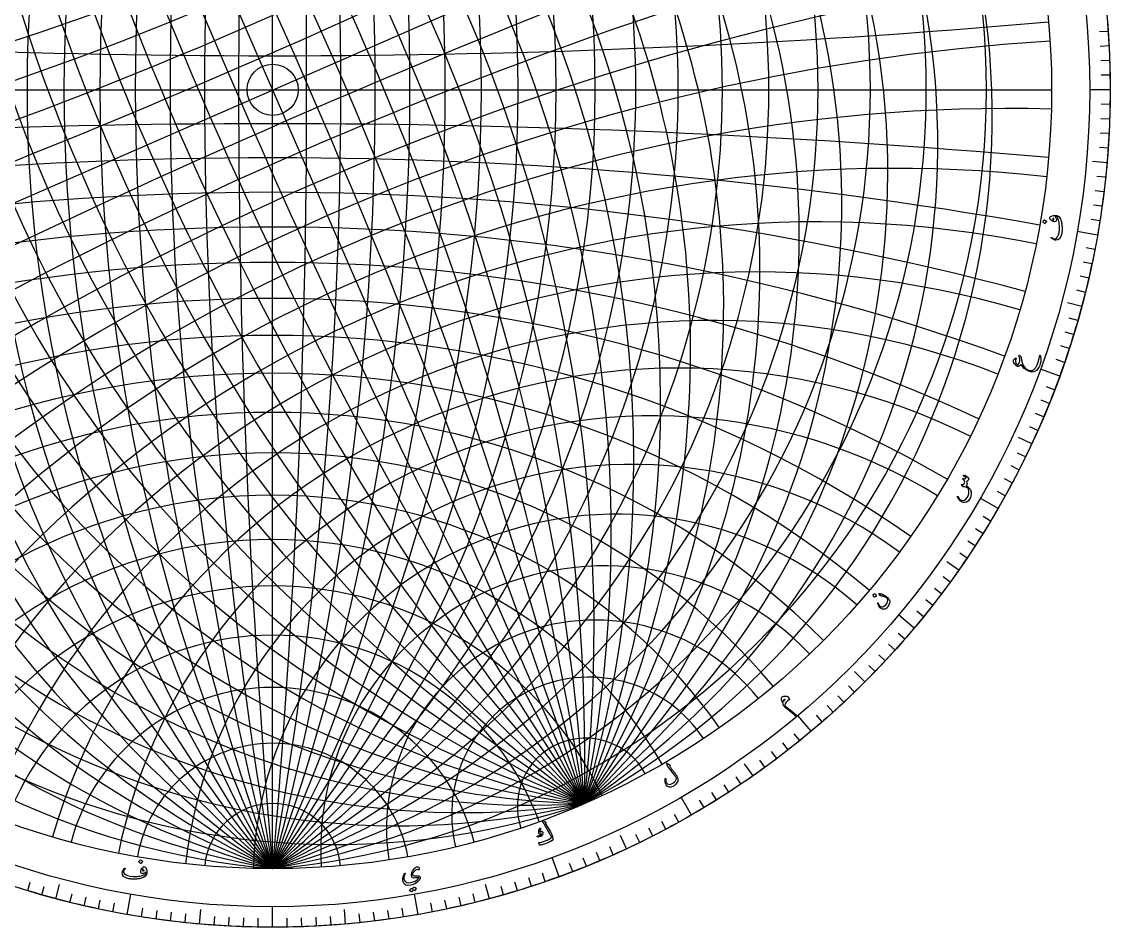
# Model space of a CAD drawing. Header units: millimetres. Extents: x -92 to 92, y -92 to 120.
# Drawn here: x -27.7 to 92.5, y -92.5 to 7.5 of the extents above; entities that cross this region are included whole.
import ezdxf

# ---------------------------------------------------------------- set-up
doc = ezdxf.new("R2010")
doc.units = ezdxf.units.MM
for name, color, linetype in [('CUT_INNER', 6, 'Continuous'), ('CUT_OUTER', 1, 'Continuous'), ('ENGRAVE', 7, 'Continuous'), ('ENGRAVE_FINE', 8, 'Continuous'), ('TEXT', 5, 'Continuous')]:
    doc.layers.add(name, color=color, linetype=linetype)

msp = doc.modelspace()

# ---------------------------------------------------------------- linework, layer by layer
at = {"layer": 'CUT_INNER'}
msp.add_circle((0, 0), 2.825, dxfattribs=at)
at = {"layer": 'CUT_OUTER'}
msp.add_lwpolyline([(92.1589, 7.9363), (92.2059, 7.3706), (92.2494, 6.8047), (92.2894, 6.2386), (92.3259, 5.6722), (92.359, 5.1056), (92.3886, 4.5388), (92.4147, 3.9718), (92.4373, 3.4047), (92.4565, 2.8374), (92.4721, 2.2701), (92.4843, 1.7026), (92.493, 1.1351), (92.4983, 0.5676), (92.5, 0), (92.4983, -0.5676), (92.493, -1.1351), (92.4843, -1.7026), (92.4721, -2.2701), (92.4565, -2.8374), (92.4373, -3.4047), (92.4147, -3.9718), (92.3886, -4.5388), (92.359, -5.1056), (92.3259, -5.6722), (92.2894, -6.2386), (92.2494, -6.8047), (92.2059, -7.3706), (92.1589, -7.9363), (92.1085, -8.5016), (92.0546, -9.0666), (91.9972, -9.6313), (91.9364, -10.1956), (91.8721, -10.7595), (91.8044, -11.323), (91.7332, -11.8861), (91.6585, -12.4487), (91.5804, -13.0109), (91.4988, -13.5726), (91.4138, -14.1337), (91.3254, -14.6944), (91.2335, -15.2545), (91.1382, -15.814), (91.0394, -16.3729), (90.9373, -16.9312), (90.8317, -17.4889), (90.7226, -18.0459), (90.6102, -18.6022), (90.4944, -19.1578), (90.3751, -19.7127), (90.2524, -20.2669), (90.1264, -20.8203), (89.9969, -21.3729), (89.8641, -21.9247), (89.7279, -22.4757), (89.5883, -23.0258), (89.4453, -23.5751), (89.299, -24.1235), (89.1493, -24.6709), (88.9962, -25.2175), (88.8398, -25.7631), (88.6801, -26.3077), (88.517, -26.8513), (88.3506, -27.394), (88.1808, -27.9356), (88.0077, -28.4761), (87.8314, -29.0156), (87.6517, -29.5539), (87.4687, -30.0912), (87.2824, -30.6273), (87.0928, -31.1623), (86.9, -31.6961), (86.7039, -32.2287), (86.5045, -32.7601), (86.3018, -33.2903), (86.0959, -33.8192), (85.8868, -34.3468), (85.6744, -34.8732), (85.4589, -35.3982), (85.24, -35.9219), (85.018, -36.4443), (84.7928, -36.9652), (84.5644, -37.4848), (84.3328, -38.003), (84.098, -38.5197), (83.8601, -39.035), (83.619, -39.5488), (83.3748, -40.0612), (83.1274, -40.572), (82.8769, -41.0813), (82.6232, -41.589), (82.3665, -42.0952), (82.1067, -42.5998), (81.8437, -43.1028), (81.5777, -43.6042), (81.3086, -44.1039), (81.0365, -44.602), (80.7613, -45.0984), (80.483, -45.5931), (80.2018, -46.0861), (79.9175, -46.5773), (79.6302, -47.0668), (79.3399, -47.5545), (79.0466, -48.0404), (78.7504, -48.5245), (78.4511, -49.0068), (78.149, -49.4873), (77.8438, -49.9659), (77.5358, -50.4426), (77.2248, -50.9174), (76.9109, -51.3902), (76.5942, -51.8612), (76.2745, -52.3302), (75.952, -52.7972), (75.6266, -53.2623), (75.2984, -53.7253), (74.9673, -54.1863), (74.6334, -54.6453), (74.2967, -55.1022), (73.9572, -55.557), (73.6149, -56.0098), (73.2699, -56.4604), (72.922, -56.9089), (72.5715, -57.3553), (72.2182, -57.7995), (71.8622, -58.2415), (71.5035, -58.6814), (71.1421, -59.119), (70.778, -59.5544), (70.4112, -59.9876), (70.0418, -60.4185), (69.6698, -60.8471), (69.2951, -61.2735), (68.9178, -61.6975), (68.538, -62.1192), (68.1555, -62.5386), (67.7705, -62.9556), (67.383, -63.3702), (66.9929, -63.7825), (66.6002, -64.1924), (66.2051, -64.5998), (65.8075, -65.0048), (65.4074, -65.4074), (65.0048, -65.8075), (64.5998, -66.2051), (64.1924, -66.6002), (63.7825, -66.9929), (63.3702, -67.383), (62.9556, -67.7705), (62.5386, -68.1555), (62.1192, -68.538), (61.6975, -68.9178), (61.2735, -69.2951), (60.8471, -69.6698), (60.4185, -70.0418), (59.9876, -70.4112), (59.5544, -70.778), (59.119, -71.1421), (58.6814, -71.5035), (58.2415, -71.8622), (57.7995, -72.2182), (57.3553, -72.5715), (56.9089, -72.922), (56.4604, -73.2699), (56.0098, -73.6149), (55.557, -73.9572), (55.1022, -74.2967), (54.6453, -74.6334), (54.1863, -74.9673), (53.7253, -75.2984), (53.2623, -75.6266), (52.7972, -75.952), (52.3302, -76.2745), (51.8612, -76.5942), (51.3902, -76.9109), (50.9174, -77.2248), (50.4426, -77.5358), (49.9659, -77.8438), (49.4873, -78.149), (49.0068, -78.4511), (48.5245, -78.7504), (48.0404, -79.0466), (47.5545, -79.3399), (47.0668, -79.6302), (46.5773, -79.9175), (46.0861, -80.2018), (45.5931, -80.483), (45.0984, -80.7613), (44.602, -81.0365), (44.1039, -81.3086), (43.6042, -81.5777), (43.1028, -81.8437), (42.5998, -82.1067), (42.0952, -82.3665), (41.589, -82.6232), (41.0813, -82.8769), (40.572, -83.1274), (40.0612, -83.3748), (39.5488, -83.619), (39.035, -83.8601), (38.5197, -84.098), (38.003, -84.3328), (37.4848, -84.5644), (36.9652, -84.7928), (36.4443, -85.018), (35.9219, -85.24), (35.3982, -85.4589), (34.8732, -85.6744), (34.3468, -85.8868), (33.8192, -86.0959), (33.2903, -86.3018), (32.7601, -86.5045), (32.2287, -86.7039), (31.6961, -86.9), (31.1623, -87.0928), (30.6273, -87.2824), (30.0912, -87.4687), (29.5539, -87.6517), (29.0156, -87.8314), (28.4761, -88.0077), (27.9356, -88.1808), (27.394, -88.3506), (26.8513, -88.517), (26.3077, -88.6801), (25.7631, -88.8398), (25.2175, -88.9962), (24.6709, -89.1493), (24.1235, -89.299), (23.5751, -89.4453), (23.0258, -89.5883), (22.4757, -89.7279), (21.9247, -89.8641), (21.3729, -89.9969), (20.8203, -90.1264), (20.2669, -90.2524), (19.7127, -90.3751), (19.1578, -90.4944), (18.6022, -90.6102), (18.0459, -90.7226), (17.4889, -90.8317), (16.9312, -90.9373), (16.3729, -91.0394), (15.814, -91.1382), (15.2545, -91.2335), (14.6944, -91.3254), (14.1337, -91.4138), (13.5726, -91.4988), (13.0109, -91.5804), (12.4487, -91.6585), (11.8861, -91.7332), (11.323, -91.8044), (10.7595, -91.8721), (10.1956, -91.9364), (9.6313, -91.9972), (9.0666, -92.0546), (8.5016, -92.1085), (7.9363, -92.1589), (7.3706, -92.2059), (6.8047, -92.2494), (6.2386, -92.2894), (5.6722, -92.3259), (5.1056, -92.359), (4.5388, -92.3886), (3.9718, -92.4147), (3.4047, -92.4373), (2.8374, -92.4565), (2.2701, -92.4721), (1.7026, -92.4843), (1.1351, -92.493), (0.5676, -92.4983), (0, -92.5), (-0.5676, -92.4983), (-1.1351, -92.493), (-1.7026, -92.4843), (-2.2701, -92.4721), (-2.8374, -92.4565), (-3.4047, -92.4373), (-3.9718, -92.4147), (-4.5388, -92.3886), (-5.1056, -92.359), (-5.6722, -92.3259), (-6.2386, -92.2894), (-6.8047, -92.2494), (-7.3706, -92.2059), (-7.9363, -92.1589), (-8.5016, -92.1085), (-9.0666, -92.0546), (-9.6313, -91.9972), (-10.1956, -91.9364), (-10.7595, -91.8721), (-11.323, -91.8044), (-11.8861, -91.7332), (-12.4487, -91.6585), (-13.0109, -91.5804), (-13.5726, -91.4988), (-14.1337, -91.4138), (-14.6944, -91.3254), (-15.2545, -91.2335), (-15.814, -91.1382), (-16.3729, -91.0394), (-16.9312, -90.9373), (-17.4889, -90.8317), (-18.0459, -90.7226), (-18.6022, -90.6102), (-19.1578, -90.4944), (-19.7127, -90.3751), (-20.2669, -90.2524), (-20.8203, -90.1264), (-21.3729, -89.9969), (-21.9247, -89.8641), (-22.4757, -89.7279), (-23.0258, -89.5883), (-23.5751, -89.4453), (-24.1235, -89.299), (-24.6709, -89.1493), (-25.2175, -88.9962), (-25.7631, -88.8398), (-26.3077, -88.6801), (-26.8513, -88.517), (-27.394, -88.3506), (-27.9356, -88.1808)], dxfattribs=at)
at = {"layer": 'ENGRAVE'}
for points in [[(0, -86.025), (0, 86.025)], [(-78.8401, -34.4171), (78.8401, 34.4171)], [(-86.025, 0), (86.025, 0)], [(-86.025, 0), (86.025, 0)], [(92.5, 0), (90.2338, 0)], [(92.148, -8.0619), (90.5354, -7.9208)], [(91.0947, -16.0625), (88.8629, -15.6689)], [(89.3481, -23.9408), (87.7845, -23.5218)], [(86.9216, -31.6369), (84.792, -30.8618)], [(83.8335, -39.0922), (82.3664, -38.4081)], [(80.1073, -46.25), (78.1447, -45.1169)], [(75.7716, -53.0558), (74.4456, -52.1273)], [(70.8591, -59.4579), (69.1231, -58.0011)], [(65.4074, -65.4074), (64.2627, -64.2627)], [(59.4579, -70.8591), (58.0011, -69.1231)], [(53.0558, -75.7716), (52.1273, -74.4456)], [(46.25, -80.1073), (45.1169, -78.1447)], [(39.0922, -83.8335), (38.4081, -82.3664)], [(31.6369, -86.9216), (30.8618, -84.792)], [(-23.9408, -89.3481), (-23.5218, -87.7845)], [(-16.0625, -91.0947), (-15.6689, -88.8629)], [(16.0625, -91.0947), (15.6689, -88.8629)], [(23.9408, -89.3481), (23.5218, -87.7845)], [(-8.0619, -92.148), (-7.9208, -90.5354)], [(0, -92.5), (0, -90.2338)], [(8.0619, -92.148), (7.9208, -90.5354)]]:
    msp.add_lwpolyline(points, dxfattribs=at)
for radius in [92.5, 90.2338, 86.025, 86.025]:
    msp.add_circle((0, 0), radius, dxfattribs=at)
for centre, radius, start, end in [((15.1685, 0), 87.3521, 100, 260), ((31.3105, 0), 91.5459, 110, 250), ((49.6666, 0), 99.3331, 120, 240), ((72.1835, 0), 112.2977, 130, 230), ((102.5206, 0), 133.8311, 140, 220), ((148.9997, 0), 172.05, 150, 210), ((236.3517, 0), 251.5203, 160, 200), ((487.872, 0), 495.3982, 170, 190), ((-487.872, 0), 495.3982, 350, 10), ((-236.3517, 0), 251.5203, 340, 20), ((-148.9997, 0), 172.05, 330, 30), ((-102.5206, 0), 133.8311, 320, 40), ((-72.1835, 0), 112.2977, 310, 50), ((-49.6666, 0), 99.3331, 300, 60), ((-31.3105, 0), 91.5459, 290, 70), ((-15.1685, 0), 87.3521, 280, 80), ((0, -495.3982), 487.872, 80, 100), ((0, -251.5203), 236.3517, 70, 110), ((0, -172.05), 148.9997, 60, 120), ((0, -133.8311), 102.5206, 50, 130), ((0, -112.2977), 72.1835, 40, 140), ((0, -99.3331), 49.6666, 30, 150), ((0, -91.5459), 31.3105, 20, 160), ((0, -87.3521), 15.1685, 10, 170)]:
    msp.add_arc(centre, radius, start, end, dxfattribs=at)
at = {"layer": 'ENGRAVE_FINE'}
for points in [[(34.4171, -78.8401), (-34.4171, 78.8401)], [(-78.8401, -34.4171), (78.8401, 34.4171)], [(92.2747, 6.4525), (91.3058, 6.3847)], [(92.3732, 4.8411), (91.4033, 4.7902)], [(92.4437, 3.2282), (91.473, 3.1943)], [(92.4859, 1.6143), (91.5148, 1.5974)], [(92.4859, -1.6143), (91.5148, -1.5974)], [(92.4437, -3.2282), (91.473, -3.1943)], [(92.3732, -4.8411), (91.4033, -4.7902)], [(92.2747, -6.4525), (91.3058, -6.3847)], [(91.9933, -9.6689), (91.0273, -9.5674)], [(91.8105, -11.2729), (90.8465, -11.1545)], [(91.5998, -12.8735), (90.638, -12.7383)], [(91.3612, -14.4702), (90.4019, -14.3183)], [(90.8005, -17.6498), (89.8471, -17.4645)], [(90.4787, -19.2318), (89.5286, -19.0299)], [(90.1292, -20.808), (89.1829, -20.5895)], [(89.7524, -22.3778), (88.81, -22.1428)], [(88.9167, -25.4965), (87.9831, -25.2287)], [(88.4582, -27.0444), (87.5294, -26.7604)], [(87.9727, -28.5841), (87.049, -28.2839)], [(87.4605, -30.1151), (86.5421, -29.7988)], [(86.3562, -33.149), (85.4494, -32.801)], [(85.7645, -34.6511), (84.864, -34.2873)], [(85.1467, -36.1426), (84.2527, -35.7631)], [(84.503, -37.6231), (83.6157, -37.2281)], [(83.1384, -40.5493), (82.2655, -40.1236)], [(82.4181, -41.9941), (81.5527, -41.5532)], [(81.6727, -43.4261), (80.8151, -42.9701)], [(80.9023, -44.8449), (80.0528, -44.374)], [(79.288, -47.641), (78.4555, -47.1408)], [(78.4444, -49.0175), (77.6208, -48.5028)], [(77.577, -50.3791), (76.7625, -49.8501)], [(76.686, -51.7253), (75.8808, -51.1822)], [(74.8341, -54.3701), (74.0483, -53.7992)], [(73.8738, -55.6679), (73.0981, -55.0834)], [(72.891, -56.9487), (72.1256, -56.3507)], [(71.886, -58.2121), (71.1312, -57.6009)], [(69.8106, -60.6855), (69.0776, -60.0483)], [(68.7409, -61.8946), (68.0191, -61.2447)], [(67.6502, -63.0848), (66.9399, -62.4225)], [(66.5389, -64.2559), (65.8403, -63.5812)], [(64.2559, -66.5389), (63.5812, -65.8403)], [(63.0848, -67.6502), (62.4225, -66.9399)], [(61.8946, -68.7409), (61.2447, -68.0191)], [(60.6855, -69.8106), (60.0483, -69.0776)], [(58.2121, -71.886), (57.6009, -71.1312)], [(55.6679, -73.8738), (55.0834, -73.0981)], [(56.9487, -72.891), (56.3507, -72.1256)], [(54.3701, -74.8341), (53.7992, -74.0483)], [(50.3791, -77.577), (49.8501, -76.7625)], [(51.7253, -76.686), (51.1822, -75.8808)], [(49.0175, -78.4444), (48.5028, -77.6208)], [(47.641, -79.288), (47.1408, -78.4555)], [(44.8449, -80.9023), (44.374, -80.0528)], [(41.9941, -82.4181), (41.5532, -81.5527)], [(43.4261, -81.6727), (42.9701, -80.8151)], [(40.5493, -83.1384), (40.1236, -82.2655)], [(37.6231, -84.503), (37.2281, -83.6157)], [(34.6511, -85.7645), (34.2873, -84.864)], [(36.1426, -85.1467), (35.7631, -84.2527)], [(30.1151, -87.4605), (29.7988, -86.5421)], [(33.149, -86.3562), (32.801, -85.4494)], [(-27.0444, -88.4582), (-26.7604, -87.5294)], [(27.0444, -88.4582), (26.7604, -87.5294)], [(28.5841, -87.9727), (28.2839, -87.049)], [(-25.4965, -88.9167), (-25.2287, -87.9831)], [(-22.3778, -89.7524), (-22.1428, -88.81)], [(22.3778, -89.7524), (22.1428, -88.81)], [(25.4965, -88.9167), (25.2287, -87.9831)], [(-20.808, -90.1292), (-20.5895, -89.1829)], [(-19.2318, -90.4787), (-19.0299, -89.5286)], [(-17.6498, -90.8005), (-17.4645, -89.8471)], [(17.6498, -90.8005), (17.4645, -89.8471)], [(19.2318, -90.4787), (19.0299, -89.5286)], [(20.808, -90.1292), (20.5895, -89.1829)], [(-14.4702, -91.3612), (-14.3183, -90.4019)], [(-12.8735, -91.5998), (-12.7383, -90.638)], [(-11.2729, -91.8105), (-11.1545, -90.8465)], [(-9.6689, -91.9933), (-9.5674, -91.0273)], [(-6.4525, -92.2747), (-6.3847, -91.3058)], [(6.4525, -92.2747), (6.3847, -91.3058)], [(9.6689, -91.9933), (9.5674, -91.0273)], [(11.2729, -91.8105), (11.1545, -90.8465)], [(12.8735, -91.5998), (12.7383, -90.638)], [(14.4702, -91.3612), (14.3183, -90.4019)], [(-4.8411, -92.3732), (-4.7902, -91.4033)], [(-3.2282, -92.4437), (-3.1943, -91.473)], [(-1.6143, -92.4859), (-1.5974, -91.5148)], [(1.6143, -92.4859), (1.5974, -91.5148)], [(3.2282, -92.4437), (3.1943, -91.473)], [(4.8411, -92.3732), (4.7902, -91.4033)]]:
    msp.add_lwpolyline(points, dxfattribs=at)
for centre, radius, start, end in [((7.5262, 0), 86.3536, 95, 265), ((23.0503, 0), 89.0596, 105, 255), ((40.1141, 0), 94.9181, 115, 245), ((60.2354, 0), 105.0171, 125, 235), ((86.025, 0), 121.6577, 135, 225), ((122.8564, 0), 149.98, 145, 215), ((184.4812, 0), 203.5525, 155, 205), ((321.0497, 0), 332.3751, 165, 195), ((983.2702, 0), 987.0262, 175, 185), ((-983.2702, 0), 987.0262, 355, 5), ((-321.0497, 0), 332.3751, 345, 15), ((-184.4812, 0), 203.5525, 335, 25), ((-122.8564, 0), 149.98, 325, 35), ((-86.025, 0), 121.6577, 315, 45), ((-60.2354, 0), 105.0171, 305, 55), ((-40.1141, 0), 94.9181, 295, 65), ((-23.0503, 0), 89.0596, 285, 75), ((-7.5262, 0), 86.3536, 275, 85), ((-6.8976, -3.0111), 86.3536, 298.583333, 108.583334), ((-13.9016, -6.0687), 87.3521, 303.583333, 103.583333), ((-21.1251, -9.222), 89.0596, 308.583333, 98.583333), ((6.8976, 3.0111), 86.3536, 118.583333, 288.583334), ((13.9016, 6.0687), 87.3521, 123.583333, 283.583333), ((21.1251, 9.222), 89.0596, 128.583333, 278.583333), ((28.6955, 12.5268), 91.5459, 133.583333, 273.583333), ((36.7638, 16.049), 94.9181, 138.583333, 268.583333), ((45.5184, 19.8707), 99.3331, 143.583333, 263.583333), ((55.2044, 24.0991), 105.0171, 148.583333, 258.583333), ((66.1547, 28.8794), 112.2977, 153.583333, 253.583333), ((78.8401, 34.4171), 121.6577, 158.583333, 248.583333), ((93.958, 41.0167), 133.8311, 163.583333, 243.583333), ((112.5954, 49.1527), 149.98, 168.583333, 238.583333), ((136.5551, 59.6122), 172.05, 173.583333, 233.583333), ((169.0732, 73.8077), 203.5525, 178.583333, 228.583333), ((-28.6955, -12.5268), 91.5459, 313.583333, 93.583333), ((216.6114, 94.5602), 251.5203, 183.583333, 223.583333), ((294.2353, 128.4463), 332.3751, 188.583333, 218.583333), ((447.1245, 195.189), 495.3982, 193.583333, 213.583333), ((901.1467, 393.3892), 987.0262, 198.5833333, 208.5833333), ((-901.1467, -393.3892), 987.0262, 18.5833333, 28.5833333), ((-447.1245, -195.189), 495.3982, 13.583333, 33.583333), ((-294.2353, -128.4463), 332.3751, 8.583333, 38.583333), ((-216.6114, -94.5602), 251.5203, 3.583333, 43.583333), ((-169.0732, -73.8077), 203.5525, 358.583333, 48.583333), ((-136.5551, -59.6122), 172.05, 353.583333, 53.583333), ((-112.5954, -49.1527), 149.98, 348.583333, 58.583333), ((-93.958, -41.0167), 133.8311, 343.583333, 63.583333), ((-78.8401, -34.4171), 121.6577, 338.583333, 68.583333), ((-66.1547, -28.8794), 112.2977, 333.583333, 73.583333), ((-55.2044, -24.0991), 105.0171, 328.583333, 78.583333), ((-45.5184, -19.8707), 99.3331, 323.583333, 83.583333), ((-36.7638, -16.049), 94.9181, 318.583333, 88.583333), ((-81.4378, 186.5516), 184.4812, 268.583333, 318.583333), ((-100.6288, 230.5131), 236.3517, 273.583333, 313.583333), ((-132.9774, 304.6148), 321.0497, 278.583333, 308.583333), ((-198.2001, 454.0221), 487.872, 283.583333, 303.583333), ((-394.8919, 904.5889), 983.2702, 288.5833333, 298.5833333), ((394.8919, -904.5889), 983.2702, 108.5833333, 118.5833333), ((198.2001, -454.0221), 487.872, 103.583333, 123.583333), ((132.9774, -304.6148), 321.0497, 98.583333, 128.583333), ((0, 987.0262), 983.2702, 265, 275), ((100.6288, -230.5131), 236.3517, 93.583333, 133.583333), ((81.4378, -186.5516), 184.4812, 88.583333, 138.583333), ((0, -987.0262), 983.2702, 85, 95), ((68.8342, -157.6802), 148.9997, 83.583333, 143.583333), ((0, -332.3751), 321.0497, 75, 105), ((60.0044, -137.4536), 122.8564, 78.583333, 148.583333), ((0, -203.5525), 184.4812, 65, 115), ((53.5435, -122.6535), 102.5206, 73.583333, 153.583333), ((48.6731, -111.4968), 86.025, 68.583333, 158.583333), ((0, -149.98), 122.8564, 55, 125), ((44.9283, -102.9185), 72.1835, 63.583333, 163.583333), ((0, -121.6577), 86.025, 45, 135), ((42.0155, -96.246), 60.2354, 58.583333, 168.583333), ((39.7414, -91.0367), 49.6666, 53.583333, 173.583333), ((0, -105.0171), 60.2354, 35, 145), ((37.9751, -86.9904), 40.1141, 48.583333, 178.583333), ((36.6259, -83.8999), 31.3105, 43.583333, 183.583333), ((0, -94.9181), 40.1141, 25, 155), ((35.6312, -81.6213), 23.0503, 38.583333, 188.583333), ((34.948, -80.0564), 15.1685, 33.583333, 193.583333), ((0, -89.0596), 23.0503, 15, 165), ((34.5486, -79.1413), 7.5262, 28.583333, 198.583334), ((0, -86.3536), 7.5262, 5, 175)]:
    msp.add_arc(centre, radius, start, end, dxfattribs=at)
at = {"layer": 'TEXT'}
for points in [[(85.0568, -14.5999), (85.0536, -14.5954), (85.0522, -14.5897), (85.0526, -14.5828), (85.0548, -14.5746), (85.0892, -14.5198), (85.1283, -14.4694), (85.1723, -14.4232), (85.2211, -14.3813), (85.2281, -14.3776), (85.2346, -14.3766), (85.2407, -14.3782), (85.2463, -14.3825), (85.4569, -14.5652), (85.4616, -14.5714), (85.4617, -14.5785), (85.4574, -14.5864), (85.4486, -14.5951), (85.4409, -14.6026), (85.4294, -14.6145), (85.4139, -14.6308), (85.3944, -14.6516), (85.371, -14.6771), (85.3434, -14.7077), (85.3118, -14.7436), (85.2761, -14.7845), (85.2704, -14.7898), (85.2653, -14.792), (85.2606, -14.7912), (85.2565, -14.7874)], [(85.8086, -14.1726), (85.8142, -14.111), (85.8479, -14.0543), (85.9098, -14.0026), (85.9997, -13.9557), (86.1128, -13.9192), (86.2438, -13.8984), (86.393, -13.8935), (86.5602, -13.9043), (86.6203, -13.9122), (86.6751, -13.9252), (86.7247, -13.9432), (86.7692, -13.9664), (86.854, -14.0368), (86.9302, -14.1337), (86.9975, -14.2572), (87.056, -14.4073), (87.0807, -14.4908), (87.1028, -14.5765), (87.1223, -14.6644), (87.1392, -14.7545), (87.1534, -14.847), (87.1648, -14.9421), (87.1736, -15.0398), (87.1796, -15.1401), (87.1831, -15.2404), (87.1843, -15.3381), (87.1833, -15.4333), (87.1801, -15.5259), (87.1744, -15.6161), (87.1661, -15.7041), (87.1551, -15.7897), (87.1414, -15.8731), (87.0497, -16.2144), (86.9121, -16.4518), (86.7295, -16.5851), (86.5023, -16.6145), (86.4523, -16.6071), (86.3963, -16.5933), (86.3344, -16.5733), (86.2664, -16.5469), (86.1931, -16.5111), (86.1237, -16.4678), (86.058, -16.4169), (85.9962, -16.3585), (85.9894, -16.3503), (85.9851, -16.3414), (85.9834, -16.3317), (85.9841, -16.3213), (85.9873, -16.3118), (85.9929, -16.3047), (86.0007, -16.3001), (86.0109, -16.2979), (86.0217, -16.2979), (86.0312, -16.3001), (86.0396, -16.3045), (86.0467, -16.311), (86.1945, -16.4249), (86.3288, -16.4792), (86.4499, -16.4736), (86.5577, -16.4078), (86.6881, -16.2421), (86.7877, -16.0219), (86.8558, -15.7474), (86.8921, -15.4188), (86.8968, -15.2727), (86.8944, -15.1252), (86.8847, -14.9765), (86.868, -14.8264), (86.844, -14.6752), (86.8128, -14.5232), (86.7743, -14.3703), (86.7286, -14.2167), (86.6974, -14.1339), (86.6598, -14.0692), (86.6156, -14.0224), (86.5649, -13.9937), (86.526, -13.9984), (86.4893, -14.0099), (86.4546, -14.028), (86.422, -14.0527), (86.4201, -14.0559), (86.4215, -14.0605), (86.4263, -14.0664), (86.4345, -14.0737), (86.4987, -14.1296), (86.5443, -14.1881), (86.5712, -14.2491), (86.5794, -14.3126), (86.5626, -14.4235), (86.5159, -14.5032), (86.4395, -14.5517), (86.3333, -14.569), (86.2448, -14.5535), (86.1414, -14.5059), (86.0231, -14.4263), (85.8898, -14.3149), (85.8579, -14.2815), (85.8337, -14.2467), (85.8173, -14.2104), (85.8086, -14.1726)], [(86.2501, -14.2108), (86.238, -14.1972), (86.2247, -14.1917), (86.21, -14.1942), (86.1939, -14.2047), (86.1517, -14.2514), (86.136, -14.296), (86.1467, -14.3388), (86.184, -14.3797), (86.1964, -14.3863), (86.2078, -14.3892), (86.2183, -14.3884), (86.2277, -14.3839), (86.2623, -14.3454), (86.2776, -14.3038), (86.2735, -14.2589), (86.2501, -14.2108)], [(81.8023, -29.9486), (81.8065, -29.8983), (81.8254, -29.8489), (81.859, -29.8002), (81.9072, -29.7523), (81.9357, -29.7293), (81.9634, -29.7087), (81.9905, -29.6906), (82.0169, -29.6749), (82.0425, -29.6615), (82.067, -29.6504), (82.0905, -29.6417), (82.1129, -29.6352), (82.1333, -29.6328), (82.1427, -29.6402), (82.1412, -29.6572), (82.1286, -29.6838), (82.0534, -29.8545), (82.0326, -30.0304), (82.066, -30.212), (82.1538, -30.3995), (82.1613, -30.4067), (82.1708, -30.41), (82.1821, -30.4094), (82.1952, -30.4049), (82.3152, -30.3277), (82.4111, -30.2314), (82.4828, -30.1161), (82.5304, -29.982), (82.5344, -29.9562), (82.5342, -29.921), (82.53, -29.8765), (82.5216, -29.8226), (82.501, -29.7226), (82.4828, -29.6343), (82.467, -29.5578), (82.4536, -29.4929), (82.4427, -29.4397), (82.4342, -29.3982), (82.4282, -29.3684), (82.4247, -29.3502), (82.4256, -29.3263), (82.4358, -29.3169), (82.4553, -29.322), (82.4843, -29.3416), (82.5568, -29.4032), (82.6092, -29.4532), (82.6417, -29.4915), (82.6542, -29.5182), (82.6614, -29.5891), (82.6719, -29.6652), (82.6856, -29.7465), (82.7027, -29.8331), (82.7229, -29.9248), (82.7464, -30.0217), (82.7731, -30.1239), (82.8031, -30.2314), (82.8917, -30.458), (83.0211, -30.6533), (83.1916, -30.8173), (83.4033, -30.9498), (83.5273, -30.9983), (83.6508, -31.0213), (83.7738, -31.0185), (83.8963, -30.99), (84.088, -30.8761), (84.2658, -30.6694), (84.4287, -30.3697), (84.576, -29.9771), (84.5939, -29.9147), (84.612, -29.8471), (84.6302, -29.7742), (84.6485, -29.6961), (84.6667, -29.6128), (84.6844, -29.5246), (84.7017, -29.4314), (84.7186, -29.3332), (84.7225, -29.3166), (84.7275, -29.305), (84.7337, -29.2985), (84.7411, -29.297), (84.7659, -29.3223), (84.7907, -29.3979), (84.8153, -29.5239), (84.8396, -29.7003), (84.8496, -29.8061), (84.8528, -29.8967), (84.8492, -29.9724), (84.8388, -30.0329), (84.7789, -30.2506), (84.7122, -30.4438), (84.6389, -30.6124), (84.5591, -30.7565), (84.3488, -31.0061), (84.1066, -31.146), (83.8332, -31.1764), (83.5288, -31.0979), (83.2336, -30.9496), (82.9908, -30.7714), (82.8002, -30.5637), (82.6615, -30.3266), (82.575, -30.4155), (82.495, -30.4841), (82.4215, -30.5324), (82.3547, -30.5606), (82.33, -30.5658), (82.305, -30.5663), (82.2796, -30.5621), (82.2539, -30.5532), (82.1889, -30.5176), (82.1297, -30.478), (82.0762, -30.4342), (82.0284, -30.3864), (81.9381, -30.2735), (81.8704, -30.163), (81.8251, -30.0547), (81.8023, -29.9486)], [(76.3122, -42.6317), (76.3029, -42.6203), (76.2978, -42.6094), (76.2968, -42.5991), (76.3001, -42.5893), (76.3078, -42.5787), (76.3173, -42.5713), (76.3286, -42.5671), (76.3417, -42.5662), (76.3845, -42.5698), (76.4331, -42.5823), (76.4874, -42.6039), (76.5475, -42.6345), (76.6403, -42.694), (76.7217, -42.7628), (76.7915, -42.841), (76.8499, -42.9285), (76.8615, -42.9539), (76.8679, -42.9781), (76.8691, -43.0012), (76.8651, -43.0232), (76.8319, -43.0925), (76.7797, -43.1579), (76.7085, -43.2193), (76.6184, -43.2766), (76.6739, -43.3992), (76.6904, -43.5166), (76.6679, -43.6287), (76.6065, -43.7354), (76.6619, -43.7717), (76.7142, -43.8082), (76.7634, -43.845), (76.8095, -43.8821), (76.8529, -43.9197), (76.8938, -43.958), (76.9323, -43.9969), (76.9684, -44.0366), (77.0293, -44.1156), (77.0772, -44.2027), (77.1123, -44.2982), (77.1345, -44.4018), (77.1474, -44.6224), (77.1232, -44.8343), (77.0619, -45.0375), (76.9635, -45.2316), (76.8112, -45.4257), (76.639, -45.5482), (76.4475, -45.5992), (76.2369, -45.5788), (76.1715, -45.5539), (76.1005, -45.5138), (76.0241, -45.4585), (75.9422, -45.3879), (75.8573, -45.3025), (75.7745, -45.2044), (75.6938, -45.0934), (75.6152, -44.9698), (75.6108, -44.961), (75.6091, -44.9525), (75.6099, -44.9441), (75.6134, -44.9359), (75.6186, -44.9288), (75.6245, -44.9234), (75.6312, -44.9198), (75.6386, -44.9181), (75.6473, -44.9192), (75.6551, -44.9225), (75.6621, -44.928), (75.6682, -44.9357), (75.775, -45.0968), (75.8702, -45.2166), (75.9541, -45.295), (76.0267, -45.3319), (76.2214, -45.3551), (76.3976, -45.3136), (76.5549, -45.2072), (76.6933, -45.036), (76.8304, -44.7635), (76.8937, -44.5024), (76.8834, -44.2532), (76.7995, -44.0162), (76.6902, -43.9542), (76.5647, -43.9061), (76.4232, -43.8718), (76.2657, -43.8511), (76.249, -43.8503), (76.2354, -43.8473), (76.2249, -43.8419), (76.2176, -43.8343), (76.1957, -43.8023), (76.1752, -43.772), (76.1563, -43.7435), (76.1388, -43.7168), (76.1231, -43.692), (76.1095, -43.6694), (76.0981, -43.6489), (76.0889, -43.6306), (76.0858, -43.6214), (76.0867, -43.614), (76.0915, -43.6084), (76.1002, -43.6046), (76.1059, -43.6034), (76.1143, -43.6019), (76.1257, -43.6003), (76.1398, -43.5985), (76.1565, -43.5968), (76.1757, -43.5956), (76.1973, -43.595), (76.2213, -43.5947), (76.2682, -43.5932), (76.3037, -43.5896), (76.3277, -43.5839), (76.3402, -43.5762), (76.3865, -43.5088), (76.4147, -43.4312), (76.4247, -43.3433), (76.4166, -43.2453), (76.3991, -43.2015), (76.3609, -43.1464), (76.302, -43.0802), (76.2224, -43.0029), (76.2149, -42.9955), (76.2099, -42.9869), (76.2074, -42.977), (76.2074, -42.9658), (76.2088, -42.9561), (76.2121, -42.9479), (76.2172, -42.9411), (76.2242, -42.9359), (76.2471, -42.9352), (76.2814, -42.9493), (76.3271, -42.9784), (76.3841, -43.0224), (76.4488, -42.9865), (76.504, -42.9402), (76.5496, -42.8836), (76.5857, -42.8167), (76.5652, -42.8064), (76.5476, -42.7999), (76.5327, -42.7972), (76.5207, -42.7983), (76.5086, -42.8005), (76.4982, -42.8), (76.4892, -42.7968), (76.4818, -42.7908)], [(66.3039, -55.7685), (66.3034, -55.763), (66.305, -55.7574), (66.3089, -55.7516), (66.315, -55.7456), (66.3724, -55.7155), (66.4319, -55.6916), (66.4933, -55.6738), (66.5567, -55.6621), (66.5646, -55.6624), (66.5707, -55.6648), (66.5752, -55.6693), (66.5779, -55.6758), (66.667, -55.9403), (66.6679, -55.9481), (66.6644, -55.9543), (66.6567, -55.9589), (66.6447, -55.962), (66.6343, -55.9646), (66.6182, -55.9691), (66.5965, -55.9754), (66.5692, -55.9836), (66.536, -55.9938), (66.4967, -56.0065), (66.4512, -56.0216), (66.3996, -56.039), (66.392, -56.0407), (66.3864, -56.0401), (66.3828, -56.037), (66.3812, -56.0316)], [(67.0315, -55.6305), (67.0888, -55.6443), (67.1474, -55.6601), (67.2074, -55.678), (67.2687, -55.698), (67.3313, -55.7206), (67.3954, -55.7463), (67.4609, -55.7752), (67.5279, -55.8073), (67.593, -55.8411), (67.6555, -55.8773), (67.7153, -55.9158), (67.7724, -55.9566), (67.8269, -55.9998), (67.8791, -56.0457), (67.9288, -56.0941), (67.9762, -56.1452), (68.0223, -56.2032), (68.0607, -56.2619), (68.0912, -56.3214), (68.1141, -56.3816), (68.143, -56.5465), (68.1264, -56.7187), (68.0643, -56.898), (67.9565, -57.0842), (67.8607, -57.2039), (67.7586, -57.2935), (67.6505, -57.3531), (67.5363, -57.3825), (67.4229, -57.3811), (67.3128, -57.3528), (67.2059, -57.2976), (67.1023, -57.2157), (67.0075, -57.1114), (66.9298, -56.9956), (66.869, -56.8681), (66.8252, -56.7292), (66.8224, -56.7107), (66.8241, -56.6965), (66.8304, -56.6867), (66.8412, -56.6813), (66.8553, -56.6797), (66.8677, -56.6864), (66.8782, -56.7012), (66.8869, -56.7242), (66.9553, -56.8837), (67.0371, -57.0036), (67.1326, -57.0838), (67.242, -57.1242), (67.3563, -57.1251), (67.4711, -57.0865), (67.5863, -57.0084), (67.7017, -56.8907), (67.8145, -56.7261), (67.888, -56.557), (67.9223, -56.3838), (67.9173, -56.2066), (67.9159, -56.2018), (67.9125, -56.1964), (67.9071, -56.1904), (67.8996, -56.1837), (67.8363, -56.1372), (67.7552, -56.0917), (67.6565, -56.0473), (67.5401, -56.0039), (67.4799, -55.9839), (67.4235, -55.9659), (67.3707, -55.95), (67.3215, -55.936), (67.2761, -55.9244), (67.2344, -55.9153), (67.1964, -55.9087), (67.1621, -55.9048), (67.1448, -55.902), (67.1309, -55.897), (67.1204, -55.8897), (67.1132, -55.8802), (66.9946, -55.6603), (66.9898, -55.645), (66.9943, -55.6349), (67.0082, -55.6301), (67.0315, -55.6305)], [(56.3713, -67.7766), (56.3459, -67.7327), (56.3216, -67.688), (56.2985, -67.6427), (56.2766, -67.5966), (56.2564, -67.5498), (56.2384, -67.5025), (56.2227, -67.4545), (56.2093, -67.4059), (56.1914, -67.3125), (56.1864, -67.2322), (56.1943, -67.1651), (56.2152, -67.1111), (56.2656, -67.0512), (56.3409, -67.0087), (56.441, -66.9835), (56.5661, -66.9756), (56.6027, -66.976), (56.6392, -66.9774), (56.6756, -66.98), (56.7119, -66.9836), (56.7483, -66.9882), (56.7849, -66.9936), (56.8218, -66.9999), (56.8588, -67.0069), (56.8791, -67.0121), (56.8961, -67.0195), (56.9099, -67.0291), (56.9205, -67.0409), (56.9538, -67.0965), (56.9833, -67.1463), (57.0089, -67.1905), (57.0307, -67.2289), (57.0484, -67.261), (57.0618, -67.2862), (57.0709, -67.3045), (57.0757, -67.316), (57.078, -67.333), (57.0747, -67.3476), (57.0657, -67.3598), (57.0511, -67.3697), (56.8431, -67.5007), (56.694, -67.6521), (56.6035, -67.8242), (56.5716, -68.0175), (56.5736, -68.0362), (56.5789, -68.0521), (56.5876, -68.0653), (56.5996, -68.0757), (56.7774, -68.2024), (56.959, -68.3371), (57.1445, -68.4796), (57.3339, -68.6302), (57.5809, -68.8392), (57.7457, -69.0006), (57.828, -69.1145), (57.8277, -69.1811), (57.8118, -69.1893), (57.7916, -69.1868), (57.7672, -69.1735), (57.7385, -69.1495), (57.6833, -69.0956), (57.624, -69.0411), (57.5605, -68.9859), (57.4929, -68.9301), (57.4215, -68.8736), (57.3469, -68.8162), (57.2691, -68.7579), (57.188, -68.6988), (56.9165, -68.5), (56.7097, -68.3356), (56.5673, -68.2056), (56.4891, -68.1105), (56.4594, -68.0607), (56.4343, -68.0129), (56.4137, -67.9673), (56.3976, -67.9238), (56.3856, -67.8827), (56.3772, -67.8445), (56.3724, -67.8091), (56.3713, -67.7766)], [(56.4224, -67.5831), (56.437, -67.5553), (56.4533, -67.5272), (56.4715, -67.4988), (56.4915, -67.4702), (56.5132, -67.4415), (56.5363, -67.4127), (56.561, -67.3839), (56.5872, -67.3552), (56.5191, -67.3584), (56.466, -67.3679), (56.428, -67.3837), (56.4049, -67.4058), (56.3877, -67.4444), (56.3849, -67.4869), (56.3965, -67.5331), (56.4224, -67.5831)], [(43.5384, -74.4189), (43.5382, -74.4079), (43.5407, -74.3985), (43.5459, -74.3906), (43.5538, -74.3844), (43.5633, -74.3809), (43.5733, -74.3812), (43.5837, -74.3853), (43.5946, -74.3932), (43.6556, -74.4408), (43.7134, -74.4788), (43.7679, -74.5075), (43.8191, -74.5267), (43.8356, -74.5346), (43.847, -74.5484), (43.8533, -74.5678), (43.8545, -74.593), (43.8535, -74.6061), (43.8526, -74.6187), (43.8519, -74.6307), (43.8513, -74.6422), (43.8507, -74.653), (43.85, -74.6629), (43.8493, -74.672), (43.8485, -74.6802), (43.8477, -74.6947), (43.85, -74.7101), (43.8555, -74.7264), (43.8643, -74.7436), (43.8948, -74.7884), (43.9289, -74.8369), (43.9664, -74.889), (44.0074, -74.9447), (44.0518, -75.0042), (44.0993, -75.0674), (44.1499, -75.1345), (44.2038, -75.2055), (44.2586, -75.2755), (44.3096, -75.3418), (44.3568, -75.4041), (44.4001, -75.4626), (44.4398, -75.5172), (44.4763, -75.5681), (44.5094, -75.6153), (44.5392, -75.6588), (44.6217, -75.7909), (44.6855, -75.9244), (44.7306, -76.0594), (44.7568, -76.196), (44.7565, -76.2854), (44.7318, -76.3822), (44.6826, -76.4866), (44.6087, -76.5984), (44.5208, -76.7063), (44.4322, -76.7977), (44.3431, -76.8725), (44.2535, -76.9307), (44.0037, -77.0319), (43.7883, -77.0397), (43.6076, -76.9545), (43.4616, -76.7765), (43.3903, -76.6227), (43.3472, -76.4569), (43.3322, -76.2792), (43.3452, -76.0896), (43.3475, -76.0777), (43.352, -76.0686), (43.3586, -76.0624), (43.3672, -76.059), (43.3775, -76.0574), (43.3864, -76.058), (43.3938, -76.0608), (43.3997, -76.0657), (43.4068, -76.0741), (43.4116, -76.0833), (43.4141, -76.0934), (43.4145, -76.1042), (43.4216, -76.2613), (43.4376, -76.3894), (43.4626, -76.4885), (43.4967, -76.5585), (43.625, -76.6782), (43.7814, -76.7236), (43.9658, -76.6946), (44.178, -76.5909), (44.3503, -76.4648), (44.4796, -76.3282), (44.5658, -76.1815), (44.6089, -76.0248), (44.5791, -75.9789), (44.5431, -75.9259), (44.501, -75.8658), (44.4526, -75.7987), (44.3979, -75.7244), (44.3364, -75.643), (44.2683, -75.5543), (44.1935, -75.4585), (44.1176, -75.3588), (44.0434, -75.2605), (43.9708, -75.1634), (43.9, -75.0676), (43.831, -74.973), (43.764, -74.8794), (43.699, -74.787), (43.6361, -74.6956), (43.5717, -74.6099), (43.5661, -74.5991), (43.5619, -74.5884), (43.559, -74.5778), (43.5576, -74.5673)], [(29.562, -81.5596), (29.5677, -81.5584), (29.5732, -81.5589), (29.5785, -81.5611), (29.5837, -81.5651), (29.5864, -81.5693), (29.5886, -81.5742), (29.5902, -81.5796), (29.5912, -81.5857), (29.5866, -81.764), (29.5849, -81.7825), (29.5815, -81.7975), (29.5763, -81.8089), (29.5695, -81.8168), (29.5367, -81.8405), (29.5105, -81.8656), (29.491, -81.892), (29.4781, -81.9197), (29.4779, -81.9319), (29.4875, -81.9413), (29.5069, -81.9481), (29.5359, -81.9522), (29.5543, -81.952), (29.5731, -81.9513), (29.5924, -81.9499), (29.612, -81.948), (29.6322, -81.9455), (29.6532, -81.9423), (29.675, -81.9384), (29.6976, -81.9337), (29.7829, -81.938), (29.8299, -81.9932), (29.8383, -82.0995), (29.8081, -82.2569), (29.7902, -82.3069), (29.7699, -82.3482), (29.7472, -82.3808), (29.7222, -82.4046), (29.692, -82.4232), (29.6479, -82.4422), (29.5898, -82.4616), (29.5177, -82.4814), (29.4807, -82.4907), (29.4451, -82.4982), (29.4109, -82.5039), (29.3781, -82.5079), (29.347, -82.5107), (29.3178, -82.5127), (29.2904, -82.5142), (29.2648, -82.5149), (29.2478, -82.512), (29.2345, -82.5066), (29.2249, -82.4985), (29.2189, -82.488), (29.2166, -82.4757), (29.2191, -82.4655), (29.2266, -82.4572), (29.2388, -82.451), (29.2788, -82.4337), (29.3243, -82.4148), (29.3755, -82.3943), (29.4323, -82.3722), (29.5383, -82.3307), (29.6195, -82.2942), (29.676, -82.2628), (29.7079, -82.2365), (29.7114, -82.2313), (29.7123, -82.2258), (29.7106, -82.2199), (29.7063, -82.2138), (29.7023, -82.2105), (29.6961, -82.2083), (29.6879, -82.2073), (29.6776, -82.2075), (29.5853, -82.2175), (29.546, -82.2199), (29.5109, -82.2176), (29.4798, -82.2104), (29.4528, -82.1984), (29.4277, -82.1821), (29.4094, -82.1624), (29.3977, -82.1396), (29.3927, -82.1135), (29.3863, -81.9277), (29.4124, -81.7736), (29.4709, -81.6509), (29.562, -81.5596)], [(29.9186, -80.7349), (29.9465, -80.7604), (29.9745, -80.7839), (30.0025, -80.8056), (30.0307, -80.8253), (30.0592, -80.843), (30.0882, -80.8586), (30.1177, -80.8722), (30.1476, -80.8837), (30.1604, -80.8917), (30.1681, -80.9037), (30.1708, -80.9196), (30.1684, -80.9395), (30.1493, -81.0469), (30.1478, -81.0584), (30.1471, -81.0678), (30.1474, -81.0752), (30.1486, -81.0806), (30.2848, -81.301), (30.4065, -81.5007), (30.5136, -81.6796), (30.6062, -81.8379), (30.6838, -81.9754), (30.7462, -82.092), (30.7933, -82.1878), (30.8252, -82.2627), (30.8791, -82.4065), (30.8936, -82.453), (30.9059, -82.5006), (30.9162, -82.5491), (30.9242, -82.5987), (30.93, -82.6493), (30.9332, -82.7011), (30.9339, -82.7541), (30.9321, -82.8081), (30.8691, -82.9108), (30.6905, -83.0308), (30.3958, -83.1672), (29.985, -83.319), (29.8546, -83.3608), (29.7328, -83.396), (29.6196, -83.4246), (29.515, -83.4467), (29.5045, -83.4461), (29.496, -83.4426), (29.4894, -83.4364), (29.4848, -83.4275), (29.4661, -83.3832), (29.4494, -83.3428), (29.4347, -83.3062), (29.422, -83.2736), (29.4112, -83.2444), (29.4021, -83.2183), (29.3947, -83.1954), (29.3891, -83.1755), (29.3865, -83.1642), (29.3883, -83.1567), (29.3943, -83.1531), (29.4046, -83.1534), (29.4812, -83.1498), (29.5758, -83.1334), (29.6885, -83.1043), (29.8191, -83.0623), (30.2042, -82.9228), (30.4984, -82.7944), (30.7018, -82.6781), (30.8146, -82.5744), (30.7811, -82.4851), (30.7023, -82.3296), (30.5786, -82.1076), (30.41, -81.8191), (30.2391, -81.531), (30.1091, -81.3133), (30.0199, -81.1661), (29.9713, -81.0895), (29.9573, -81.0688), (29.9442, -81.0495), (29.932, -81.0314), (29.9207, -81.0147), (29.9103, -80.9995), (29.9011, -80.9861), (29.8928, -80.9743), (29.8856, -80.9642), (29.8716, -80.9416), (29.8622, -80.9186), (29.8576, -80.895), (29.8578, -80.871), (29.8712, -80.7391), (29.8729, -80.7299), (29.8759, -80.7231), (29.8802, -80.7188), (29.8858, -80.7169), (29.8941, -80.7183), (29.9023, -80.7217), (29.9105, -80.7272), (29.9186, -80.7349)], [(-14.5999, -85.0568), (-14.5954, -85.0536), (-14.5897, -85.0522), (-14.5828, -85.0526), (-14.5746, -85.0548), (-14.5198, -85.0892), (-14.4694, -85.1283), (-14.4232, -85.1723), (-14.3813, -85.2211), (-14.3776, -85.2281), (-14.3766, -85.2346), (-14.3782, -85.2407), (-14.3825, -85.2463), (-14.5652, -85.4569), (-14.5714, -85.4616), (-14.5785, -85.4617), (-14.5864, -85.4574), (-14.5951, -85.4486), (-14.6026, -85.4409), (-14.6145, -85.4294), (-14.6308, -85.4139), (-14.6516, -85.3944), (-14.6771, -85.371), (-14.7077, -85.3434), (-14.7436, -85.3118), (-14.7845, -85.2761), (-14.7898, -85.2704), (-14.792, -85.2653), (-14.7912, -85.2606), (-14.7874, -85.2565)], [(-14.1726, -85.8086), (-14.111, -85.8142), (-14.0543, -85.8479), (-14.0026, -85.9098), (-13.9557, -85.9997), (-13.9192, -86.1128), (-13.8984, -86.2438), (-13.8935, -86.393), (-13.9043, -86.5602), (-13.9122, -86.6203), (-13.9252, -86.6751), (-13.9432, -86.7247), (-13.9664, -86.7692), (-14.0368, -86.854), (-14.1337, -86.9302), (-14.2572, -86.9975), (-14.4073, -87.056), (-14.4908, -87.0807), (-14.5765, -87.1028), (-14.6644, -87.1223), (-14.7545, -87.1392), (-14.847, -87.1534), (-14.9421, -87.1648), (-15.0398, -87.1736), (-15.1401, -87.1796), (-15.2404, -87.1831), (-15.3381, -87.1843), (-15.4333, -87.1833), (-15.5259, -87.1801), (-15.6161, -87.1744), (-15.7041, -87.1661), (-15.7897, -87.1551), (-15.8731, -87.1414), (-16.2144, -87.0497), (-16.4518, -86.9121), (-16.5851, -86.7295), (-16.6145, -86.5023), (-16.6071, -86.4523), (-16.5933, -86.3963), (-16.5733, -86.3344), (-16.5469, -86.2664), (-16.5111, -86.1931), (-16.4678, -86.1237), (-16.4169, -86.058), (-16.3585, -85.9962), (-16.3503, -85.9894), (-16.3414, -85.9851), (-16.3317, -85.9834), (-16.3213, -85.9841), (-16.3118, -85.9873), (-16.3047, -85.9929), (-16.3001, -86.0007), (-16.2979, -86.0109), (-16.2979, -86.0217), (-16.3001, -86.0312), (-16.3045, -86.0396), (-16.311, -86.0467), (-16.4249, -86.1945), (-16.4792, -86.3288), (-16.4736, -86.4499), (-16.4078, -86.5577), (-16.2421, -86.6881), (-16.0219, -86.7877), (-15.7474, -86.8558), (-15.4188, -86.8921), (-15.2727, -86.8968), (-15.1252, -86.8944), (-14.9765, -86.8847), (-14.8264, -86.868), (-14.6752, -86.844), (-14.5232, -86.8128), (-14.3703, -86.7743), (-14.2167, -86.7286), (-14.1339, -86.6974), (-14.0692, -86.6598), (-14.0224, -86.6156), (-13.9937, -86.5649), (-13.9984, -86.526), (-14.0099, -86.4893), (-14.028, -86.4546), (-14.0527, -86.422), (-14.0559, -86.4201), (-14.0605, -86.4215), (-14.0664, -86.4263), (-14.0737, -86.4345), (-14.1296, -86.4987), (-14.1881, -86.5443), (-14.2491, -86.5712), (-14.3126, -86.5794), (-14.4235, -86.5626), (-14.5032, -86.5159), (-14.5517, -86.4395), (-14.569, -86.3333), (-14.5535, -86.2448), (-14.5059, -86.1414), (-14.4263, -86.0231), (-14.3149, -85.8898), (-14.2815, -85.8579), (-14.2467, -85.8337), (-14.2104, -85.8173), (-14.1726, -85.8086)], [(-14.2108, -86.2501), (-14.1972, -86.238), (-14.1917, -86.2247), (-14.1942, -86.21), (-14.2047, -86.1939), (-14.2514, -86.1517), (-14.296, -86.136), (-14.3388, -86.1467), (-14.3797, -86.184), (-14.3863, -86.1964), (-14.3892, -86.2078), (-14.3884, -86.2183), (-14.3839, -86.2277), (-14.3454, -86.2623), (-14.3038, -86.2776), (-14.2589, -86.2735), (-14.2108, -86.2501)], [(16.1075, -86.1551), (16.002, -86.1403), (15.8909, -86.1595), (15.7741, -86.2126), (15.6515, -86.2996), (15.5772, -86.3748), (15.519, -86.4588), (15.4771, -86.5519), (15.4513, -86.654), (15.4505, -86.6736), (15.4536, -86.6934), (15.4607, -86.7132), (15.4718, -86.7331), (15.5326, -86.7902), (15.6239, -86.8252), (15.7455, -86.8378), (15.8975, -86.828), (16.0473, -86.8166), (16.1592, -86.8251), (16.2334, -86.8537), (16.2697, -86.9025), (16.2936, -87.0144), (16.2901, -87.1186), (16.2589, -87.2153), (16.2001, -87.3043), (15.9972, -87.5036), (15.7708, -87.6638), (15.521, -87.785), (15.2482, -87.8667), (14.9402, -87.8982), (14.6973, -87.8462), (14.5198, -87.7114), (14.4078, -87.4941), (14.3828, -87.3688), (14.3785, -87.229), (14.3949, -87.0747), (14.4318, -86.9058), (14.4464, -86.8581), (14.4618, -86.8119), (14.4781, -86.7671), (14.4952, -86.7237), (14.5132, -86.6816), (14.5324, -86.6405), (14.5527, -86.6003), (14.5742, -86.5612), (14.5864, -86.5444), (14.5985, -86.5364), (14.6106, -86.5372), (14.6225, -86.5467), (14.6304, -86.5596), (14.6341, -86.5733), (14.6336, -86.5877), (14.6288, -86.6028), (14.5362, -86.8289), (14.4916, -87.0261), (14.4953, -87.1946), (14.5477, -87.3344), (14.6646, -87.4713), (14.8171, -87.556), (15.0051, -87.5883), (15.2285, -87.5681), (15.5067, -87.4964), (15.7503, -87.3937), (15.959, -87.2605), (16.1328, -87.0969), (16.1426, -87.084), (16.1451, -87.0723), (16.1402, -87.0621), (16.1279, -87.0532), (16.0825, -87.0409), (16.0071, -87.0373), (15.9017, -87.0423), (15.7662, -87.0558), (15.6274, -87.0637), (15.5181, -87.051), (15.4385, -87.0178), (15.3884, -86.9643), (15.3577, -86.8963), (15.3395, -86.8226), (15.3338, -86.7431), (15.3406, -86.6577), (15.3809, -86.4853), (15.4498, -86.3209), (15.5471, -86.1643), (15.6728, -86.0155), (15.7068, -85.9795), (15.7403, -85.9475), (15.7733, -85.9195), (15.8059, -85.8956), (15.8378, -85.8756), (15.8687, -85.8593), (15.8988, -85.8468), (15.928, -85.838), (16.0466, -85.8273), (16.1277, -85.8653), (16.1714, -85.9521), (16.1775, -86.0878), (16.17, -86.1261), (16.1558, -86.1501), (16.135, -86.1598), (16.1075, -86.1551)], [(15.5621, -88.0917), (15.5653, -88.0871), (15.5704, -88.0839), (15.5773, -88.0818), (15.5861, -88.0811), (15.619, -88.087), (15.6511, -88.0942), (15.6825, -88.1028), (15.713, -88.1126), (15.7431, -88.124), (15.7729, -88.1369), (15.8023, -88.1516), (15.8315, -88.1678), (15.8375, -88.1733), (15.8409, -88.1797), (15.8416, -88.1869), (15.8396, -88.195), (15.7305, -88.4564), (15.7269, -88.4602), (15.7208, -88.4613), (15.7122, -88.4596), (15.701, -88.4553), (15.6931, -88.4508), (15.6805, -88.445), (15.6632, -88.4378), (15.6412, -88.4293), (15.6142, -88.4192), (15.5821, -88.4075), (15.5449, -88.3941), (15.5025, -88.3789), (15.4145, -88.582), (15.41, -88.5885), (15.4031, -88.5911), (15.3939, -88.5897), (15.3824, -88.5844), (15.3725, -88.5797), (15.3569, -88.5729), (15.3356, -88.5639), (15.3087, -88.5526), (15.2757, -88.5392), (15.2364, -88.5238), (15.1905, -88.5062), (15.1383, -88.4866), (15.1326, -88.4828), (15.1296, -88.4785), (15.1294, -88.4738), (15.132, -88.4686), (15.2474, -88.2166), (15.2507, -88.2121), (15.2558, -88.2088), (15.2627, -88.2068), (15.2715, -88.2061), (15.2992, -88.21), (15.3264, -88.2153), (15.3531, -88.2221), (15.3792, -88.2303), (15.4048, -88.2399), (15.4297, -88.2505), (15.4541, -88.2623), (15.4778, -88.2751)]]:
    msp.add_lwpolyline(points, close=True, dxfattribs=at)

doc.saveas('drawing.dxf')
